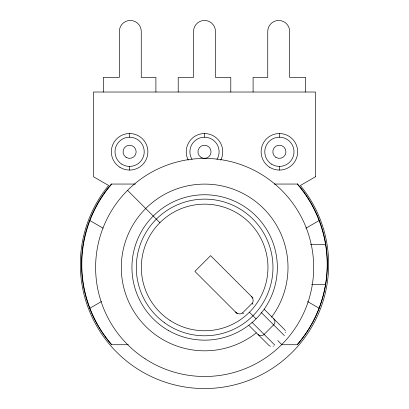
<?xml version="1.0" encoding="UTF-8"?>
<svg xmlns="http://www.w3.org/2000/svg" width="409" height="409" viewBox="0 0 409 409"><rect width="100%" height="100%" fill="white"/><g stroke="black" fill="none" stroke-linecap="round" stroke-linejoin="round"><path stroke-width="0.61" d="M235.472 311.96C237.225 313.805 240.543 314.818 242.588 312.875L252.118 303.345C254.055 301.305 253.043 297.982 251.198 296.234M273.636 324.869L264.107 334.398A4.489 4.141 -44.5 0 1 258.069 334.465M89.893 308.212L101.442 301.54M305.906 228.191L319.107 220.569M135.343 184.05L111.759 184.05A122.7 122.7 0 0 0 111.759 344.731L128.329 344.731M274.296 184.05L297.241 184.05A122.7 122.7 0 0 1 297.241 344.731L281.305 344.731M310.354 244.306L325.544 244.306M311.617 284.475L325.544 284.475M307.558 301.54L319.107 308.212M89.893 220.569L103.094 228.191M253.002 298.038L210.615 255.651L194.888 271.377L237.276 313.764M264.28 309.311L284.383 329.419A4.392 4.392 0 0 1 285.308 330.784M252.118 303.345L253.013 304.245M261.085 312.312L284.398 335.631M127.552 190.364L159.945 222.757M249.352 312.164L256.054 318.867M277.762 340.569L281.745 344.557M242.588 312.875L243.483 313.775M252 322.292L274.868 345.16M249.004 325.492L268.657 345.145A4.392 4.392 0 0 0 270.431 346.229M305.681 92.04L305.681 77.419L289.659 77.419L289.659 31.406A10.956 10.956 0 0 0 278.703 20.45A10.956 10.956 0 0 0 267.747 31.406L267.747 77.419L253.099 77.419L253.099 92.04M279.388 133.554L279.388 137.194M279.388 166.412L279.388 170.052M230.794 92.04L230.794 77.419L215.456 77.419L215.456 31.406A10.956 10.956 0 0 0 204.5 20.45A10.956 10.956 0 0 0 193.544 31.406L193.544 77.419L178.206 77.419L178.206 92.04M188.263 160.154A18.257 18.257 0 0 1 204.5 133.544L204.5 137.194M155.901 92.04L155.901 77.419L141.253 77.419L141.253 31.406A10.956 10.956 0 0 0 130.297 20.45A10.956 10.956 0 0 0 119.341 31.406L119.341 77.419L103.319 77.419L103.319 92.04M129.612 133.554L129.612 137.194M129.612 166.412L129.612 170.052M204.5 133.544A18.257 18.257 0 0 1 220.737 160.154M192.031 159.413A14.606 14.606 0 0 1 195.021 140.691A14.606 14.606 0 0 1 213.979 140.691A14.606 14.606 0 0 1 216.969 159.413M111.468 344.582A122.7 122.7 0 0 1 111.468 183.902M297.389 183.759A122.7 122.7 0 0 1 297.389 344.434M256.315 332.875A83.354 83.354 0 0 1 123.538 286.673A83.354 83.354 0 0 1 221.484 185.824A83.354 83.354 0 0 1 271.545 317.19M273.509 346.086A4.392 4.392 0 0 1 273.1 346.239M285.651 332.072A4.392 4.392 0 0 1 285.676 332.527M273.703 318.831A4.489 4.141 -44.5 0 1 273.682 324.91M315.513 176.744L300.37 185.492A124.162 124.162 0 0 1 289.419 354.971A124.162 124.162 0 0 1 119.581 354.971A124.162 124.162 0 0 1 108.63 185.492L93.487 176.744L93.487 92.025L315.513 92.025L315.513 176.744M119.909 167.271A18.257 18.257 0 0 0 147.859 152.47A18.257 18.257 0 0 0 121.064 135.665A18.257 18.257 0 0 0 119.909 167.271M121.851 164.178A14.606 14.606 0 0 0 144.208 152.337A14.606 14.606 0 0 0 122.772 138.896A14.606 14.606 0 0 0 121.851 164.178M269.689 167.271A18.257 18.257 0 0 0 297.64 152.47A18.257 18.257 0 0 0 270.845 135.665A18.257 18.257 0 0 0 269.689 167.271M271.627 164.178A14.606 14.606 0 0 0 293.989 152.337A14.606 14.606 0 0 0 272.552 138.896A14.606 14.606 0 0 0 271.627 164.178M126.115 157.373A6.575 6.575 0 0 0 136.177 152.041A6.575 6.575 0 0 0 126.534 145.993A6.575 6.575 0 0 0 126.115 157.373M275.896 157.373A6.575 6.575 0 0 0 285.957 152.041A6.575 6.575 0 0 0 276.315 145.993A6.575 6.575 0 0 0 275.896 157.373M201.008 157.373A6.575 6.575 0 0 0 211.07 152.041A6.575 6.575 0 0 0 201.422 145.993A6.575 6.575 0 0 0 201.008 157.373M164.556 322.788A68.329 68.329 0 0 0 272.609 274.516A68.329 68.329 0 0 0 176.78 205.073A68.329 68.329 0 0 0 164.556 322.788M168.288 330.411A72.7 72.7 0 0 0 277.343 267.46A72.7 72.7 0 0 0 168.293 204.495A72.7 72.7 0 0 0 168.288 330.411M145.042 358.754A109.029 109.029 0 0 0 313.519 273.432A109.029 109.029 0 0 0 155.389 170.19A109.029 109.029 0 0 0 145.042 358.754M170.042 320.467A63.308 63.308 0 0 0 267.859 270.927A63.308 63.308 0 0 0 176.044 210.983A63.308 63.308 0 0 0 170.042 320.467"/></g></svg>
